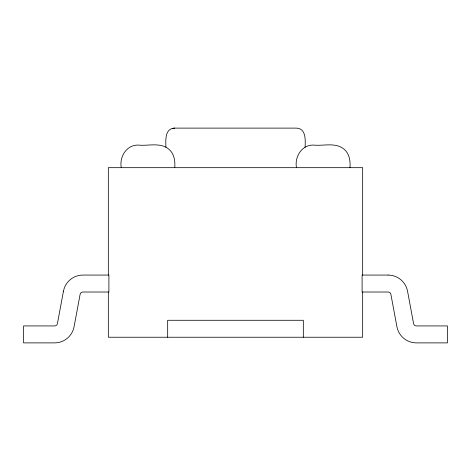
<?xml version="1.0" encoding="UTF-8"?>
<svg xmlns="http://www.w3.org/2000/svg" width="471" height="471" viewBox="0 0 471 471"><rect width="100%" height="100%" fill="white"/><g stroke="black" fill="none" stroke-linecap="round" stroke-linejoin="round"><path stroke-width="0.71" d="M165.939 147.323C165.692 140.499 164.685 128.312 174.7 128.112L296.3 128.112C306.333 128.283 305.355 140.488 305.09 147.323M174.7 128.112L172.786 128.336M362.67 275.064L362.67 167.676L108.33 167.676L108.33 275.064M362.67 292.02L362.67 337.236L108.33 337.236L108.33 292.02M349.953 167.676C350.542 160.982 349.435 153.564 343.924 149.06C335.305 142.065 323.324 146.193 313.292 145.068C301.675 144.856 294.428 157.031 296.471 167.676M303.324 337.236L303.324 320.28L167.676 320.28L167.676 337.236M174.741 167.676C175.33 160.982 174.223 153.564 168.712 149.06C160.093 142.065 148.112 146.193 138.08 145.068C126.464 144.856 119.216 157.031 121.259 167.676M63.45 291.225L57.415 323.624A2.826 2.826 0 0 1 54.636 325.932L23.55 325.932L23.55 342.888L54.636 342.888A19.782 19.782 0 0 0 74.082 326.727L80.117 294.328A2.826 2.826 0 0 1 82.896 292.02L108.901 292.02L108.901 275.064L82.896 275.064A19.782 19.782 0 0 0 63.45 291.225M388.104 275.064L362.099 275.064L362.099 292.02L388.104 292.02A2.826 2.826 0 0 1 390.883 294.328L396.918 326.727A19.782 19.782 0 0 0 416.364 342.888L447.45 342.888L447.45 325.932L416.364 325.932A2.826 2.826 0 0 1 413.585 323.624L407.55 291.225A19.782 19.782 0 0 0 388.104 275.064"/></g></svg>
